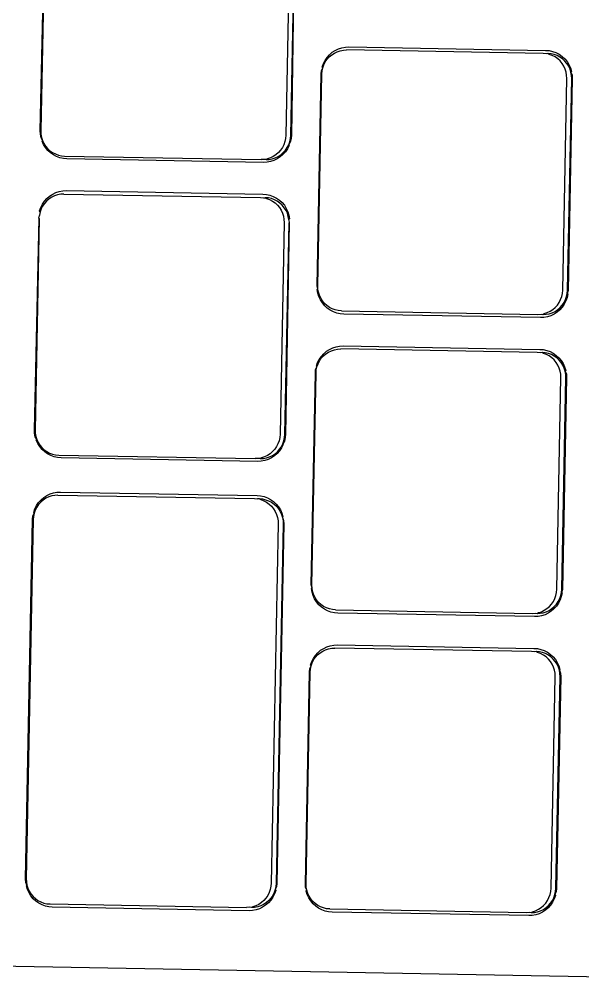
# Model space of a CAD drawing. Header units: millimetres. Extents: x -9564 to 100156, y -26854 to 24346.
# Drawn here: x 72443.2 to 72474.6, y -20819.3 to -20765.5 of the extents above; entities that cross this region are included whole.
import ezdxf

# ---------------------------------------------------------------- set-up
doc = ezdxf.new("R2010")
doc.units = ezdxf.units.MM
doc.header["$LTSCALE"] = 100
doc.layers.add('Muebles', color=112, linetype='Continuous')

msp = doc.modelspace()

# ---------------------------------------------------------------- linework, layer by layer
at = {"layer": 'Muebles'}
for p, q in [((72444.355, -20771.688), (72444.62, -20759.897)), ((72444.62, -20759.897), (72444.39, -20771.703)), ((72458.284, -20760.138), (72458.054, -20771.944)), ((72458.327, -20771.948), (72458.557, -20760.143)), ((72458.557, -20760.143), (72458.362, -20771.935)), ((72460.36, -20767.597), (72460.495, -20767.447)), ((72460.477, -20767.569), (72460.612, -20767.453)), ((72460.495, -20767.447), (72460.647, -20767.316)), ((72460.612, -20767.453), (72460.761, -20767.356)), ((72460.647, -20767.316), (72460.815, -20767.207)), ((72460.761, -20767.356), (72460.921, -20767.279)), ((72460.815, -20767.207), (72460.996, -20767.121)), ((72460.921, -20767.279), (72461.09, -20767.225)), ((72460.996, -20767.121), (72461.185, -20767.059)), ((72461.09, -20767.225), (72461.264, -20767.193)), ((72461.185, -20767.059), (72461.381, -20767.023)), ((72461.264, -20767.193), (72461.44, -20767.184)), ((72461.381, -20767.023), (72461.575, -20767.013)), ((72472.401, -20767.377), (72461.44, -20767.184)), ((72461.575, -20767.013), (72472.546, -20767.207)), ((72472.577, -20767.392), (72472.401, -20767.377)), ((72472.546, -20767.207), (72472.739, -20767.223)), ((72472.674, -20767.382), (72472.577, -20767.392)), ((72472.85, -20767.397), (72472.674, -20767.382)), ((72472.75, -20767.43), (72472.674, -20767.382)), ((72472.739, -20767.223), (72472.934, -20767.266)), ((72472.916, -20767.491), (72472.75, -20767.43)), ((72473.023, -20767.435), (72472.85, -20767.397)), ((72473.073, -20767.573), (72472.916, -20767.491)), ((72472.934, -20767.266), (72473.121, -20767.334)), ((72473.189, -20767.496), (72473.023, -20767.435)), ((72473.121, -20767.334), (72473.298, -20767.427)), ((72473.346, -20767.578), (72473.189, -20767.496)), ((72473.298, -20767.427), (72473.461, -20767.543)), ((72460.086, -20768.136), (72460.154, -20767.945)), ((72460.115, -20768.179), (72460.175, -20768.01)), ((72460.154, -20767.945), (72460.246, -20767.764)), ((72460.175, -20768.01), (72460.256, -20767.85)), ((72460.246, -20767.764), (72460.36, -20767.597)), ((72460.256, -20767.85), (72460.358, -20767.702)), ((72460.358, -20767.702), (72460.477, -20767.569)), ((72473.218, -20767.676), (72473.073, -20767.573)), ((72473.349, -20767.796), (72473.218, -20767.676)), ((72473.491, -20767.681), (72473.346, -20767.578)), ((72473.463, -20767.934), (72473.349, -20767.796)), ((72473.461, -20767.543), (72473.608, -20767.679)), ((72473.558, -20768.085), (72473.463, -20767.934)), ((72473.622, -20767.801), (72473.491, -20767.681)), ((72473.608, -20767.679), (72473.737, -20767.833)), ((72473.736, -20767.938), (72473.622, -20767.801)), ((72473.831, -20768.089), (72473.736, -20767.938)), ((72473.737, -20767.833), (72473.845, -20768.004)), ((72473.845, -20768.004), (72473.929, -20768.188)), ((72459.797, -20780.348), (72460.027, -20768.531)), ((72459.832, -20780.339), (72460.062, -20768.533)), ((72460.027, -20768.531), (72460.043, -20768.334)), ((72460.043, -20768.334), (72460.115, -20768.179)), ((72460.062, -20768.533), (72460.077, -20768.354)), ((72460.077, -20768.354), (72460.115, -20768.179)), ((72460.115, -20768.179), (72460.086, -20768.136)), ((72473.633, -20768.247), (72473.558, -20768.085)), ((72473.687, -20768.418), (72473.633, -20768.247)), ((72473.718, -20768.595), (72473.687, -20768.418)), ((72473.906, -20768.252), (72473.831, -20768.089)), ((72473.96, -20768.423), (72473.906, -20768.252)), ((72473.929, -20768.188), (72473.99, -20768.381)), ((72473.99, -20768.381), (72473.96, -20768.423)), ((72473.991, -20768.6), (72473.96, -20768.423)), ((72473.96, -20768.423), (72474.025, -20768.581)), ((72474.025, -20768.581), (72474.034, -20768.778)), ((72473.496, -20780.58), (72473.726, -20768.774)), ((72473.726, -20768.774), (72473.718, -20768.595)), ((72473.769, -20780.585), (72473.999, -20768.779)), ((72474.034, -20768.778), (72473.804, -20780.595)), ((72473.999, -20768.779), (72473.991, -20768.6)), ((72444.364, -20771.885), (72444.355, -20771.688)), ((72444.39, -20771.703), (72444.398, -20771.882)), ((72444.399, -20772.085), (72444.364, -20771.885)), ((72444.398, -20771.882), (72444.429, -20772.059)), ((72444.483, -20772.23), (72444.399, -20772.085)), ((72444.429, -20772.059), (72444.483, -20772.23)), ((72444.46, -20772.278), (72444.483, -20772.23)), ((72444.545, -20772.461), (72444.46, -20772.278)), ((72444.483, -20772.23), (72444.558, -20772.392)), ((72458.001, -20772.298), (72457.941, -20772.467)), ((72458.039, -20772.123), (72458.001, -20772.298)), ((72458.054, -20771.944), (72458.039, -20772.123)), ((72458.214, -20772.472), (72458.274, -20772.303)), ((72458.303, -20772.33), (72458.214, -20772.472)), ((72458.274, -20772.303), (72458.312, -20772.127)), ((72458.346, -20772.131), (72458.303, -20772.33)), ((72458.312, -20772.127), (72458.327, -20771.948)), ((72458.362, -20771.935), (72458.346, -20772.131)), ((72444.652, -20772.632), (72444.545, -20772.461)), ((72444.558, -20772.392), (72444.653, -20772.543)), ((72444.781, -20772.787), (72444.652, -20772.632)), ((72444.653, -20772.543), (72444.767, -20772.681)), ((72444.767, -20772.681), (72444.898, -20772.801)), ((72444.928, -20772.923), (72444.781, -20772.787)), ((72444.898, -20772.801), (72445.043, -20772.904)), ((72457.758, -20772.775), (72457.639, -20772.908)), ((72457.86, -20772.627), (72457.758, -20772.775)), ((72457.941, -20772.467), (72457.86, -20772.627)), ((72458.029, -20772.868), (72457.894, -20773.018)), ((72457.912, -20772.912), (72458.031, -20772.779)), ((72458.143, -20772.701), (72458.029, -20772.868)), ((72458.031, -20772.779), (72458.133, -20772.632)), ((72458.133, -20772.632), (72458.214, -20772.472)), ((72458.235, -20772.521), (72458.143, -20772.701)), ((72458.214, -20772.472), (72458.235, -20772.521)), ((72445.092, -20773.038), (72444.928, -20772.923)), ((72445.043, -20772.904), (72445.2, -20772.986)), ((72445.269, -20773.131), (72445.092, -20773.038)), ((72445.2, -20772.986), (72445.366, -20773.047)), ((72445.456, -20773.199), (72445.269, -20773.131)), ((72445.366, -20773.047), (72445.539, -20773.085)), ((72445.65, -20773.242), (72445.456, -20773.199)), ((72445.539, -20773.085), (72445.715, -20773.1)), ((72445.843, -20773.259), (72445.65, -20773.242)), ((72445.715, -20773.1), (72456.676, -20773.293)), ((72456.815, -20773.452), (72445.843, -20773.259)), ((72456.852, -20773.284), (72456.676, -20773.293)), ((72456.949, -20773.298), (72456.852, -20773.284)), ((72457.026, -20773.252), (72456.949, -20773.298)), ((72456.949, -20773.298), (72457.125, -20773.289)), ((72457.204, -20773.407), (72457.008, -20773.443)), ((72457.195, -20773.198), (72457.026, -20773.252)), ((72457.125, -20773.289), (72457.299, -20773.257)), ((72457.355, -20773.121), (72457.195, -20773.198)), ((72457.394, -20773.345), (72457.204, -20773.407)), ((72457.299, -20773.257), (72457.468, -20773.202)), ((72457.504, -20773.024), (72457.355, -20773.121)), ((72457.574, -20773.259), (72457.394, -20773.345)), ((72457.468, -20773.202), (72457.628, -20773.126)), ((72457.639, -20772.908), (72457.504, -20773.024)), ((72457.742, -20773.149), (72457.574, -20773.259)), ((72457.628, -20773.126), (72457.777, -20773.029)), ((72457.894, -20773.018), (72457.742, -20773.149)), ((72457.777, -20773.029), (72457.912, -20772.912)), ((72457.008, -20773.443), (72456.815, -20773.452)), ((72445.419, -20775.075), (72445.615, -20775.039)), ((72445.615, -20775.039), (72445.809, -20775.029)), ((72445.809, -20775.029), (72456.78, -20775.223)), ((72444.594, -20775.613), (72444.729, -20775.463)), ((72444.845, -20775.495), (72444.71, -20775.611)), ((72444.729, -20775.463), (72444.881, -20775.333)), ((72444.994, -20775.398), (72444.845, -20775.495)), ((72444.881, -20775.333), (72445.049, -20775.223)), ((72445.154, -20775.321), (72444.994, -20775.398)), ((72445.049, -20775.223), (72445.229, -20775.137)), ((72445.323, -20775.266), (72445.154, -20775.321)), ((72445.229, -20775.137), (72445.419, -20775.075)), ((72445.497, -20775.234), (72445.323, -20775.266)), ((72445.674, -20775.226), (72445.497, -20775.234)), ((72445.674, -20775.226), (72456.634, -20775.419)), ((72456.634, -20775.419), (72456.81, -20775.434)), ((72456.78, -20775.223), (72456.973, -20775.239)), ((72456.81, -20775.434), (72456.907, -20775.424)), ((72457.083, -20775.439), (72456.907, -20775.424)), ((72456.907, -20775.424), (72456.983, -20775.472)), ((72456.973, -20775.239), (72457.167, -20775.282)), ((72456.983, -20775.472), (72457.149, -20775.533)), ((72457.256, -20775.477), (72457.083, -20775.439)), ((72457.149, -20775.533), (72457.306, -20775.615)), ((72457.167, -20775.282), (72457.355, -20775.351)), ((72457.422, -20775.537), (72457.256, -20775.477)), ((72457.355, -20775.351), (72457.531, -20775.443)), ((72457.579, -20775.62), (72457.422, -20775.537)), ((72457.531, -20775.443), (72457.695, -20775.559)), ((72457.695, -20775.559), (72457.842, -20775.695)), ((72444.318, -20776.157), (72444.388, -20775.961)), ((72444.408, -20776.051), (72444.348, -20776.22)), ((72444.388, -20775.961), (72444.48, -20775.78)), ((72444.49, -20775.892), (72444.408, -20776.051)), ((72444.48, -20775.78), (72444.594, -20775.613)), ((72444.591, -20775.744), (72444.49, -20775.892)), ((72444.71, -20775.611), (72444.591, -20775.744)), ((72457.306, -20775.615), (72457.451, -20775.717)), ((72457.451, -20775.717), (72457.582, -20775.838)), ((72457.725, -20775.722), (72457.579, -20775.62)), ((72457.582, -20775.838), (72457.696, -20775.975)), ((72457.696, -20775.975), (72457.791, -20776.126)), ((72457.855, -20775.843), (72457.725, -20775.722)), ((72457.842, -20775.695), (72457.971, -20775.849)), ((72457.969, -20775.98), (72457.855, -20775.843)), ((72458.064, -20776.131), (72457.969, -20775.98)), ((72457.971, -20775.849), (72458.078, -20776.02)), ((72458.078, -20776.02), (72458.163, -20776.204)), ((72444.03, -20788.364), (72444.295, -20776.575)), ((72444.295, -20776.575), (72444.065, -20788.38)), ((72444.31, -20776.396), (72444.261, -20776.541)), ((72444.261, -20776.541), (72444.295, -20776.575)), ((72444.348, -20776.22), (72444.31, -20776.396)), ((72444.348, -20776.22), (72444.318, -20776.157)), ((72457.791, -20776.126), (72457.866, -20776.289)), ((72457.866, -20776.289), (72457.92, -20776.46)), ((72457.92, -20776.46), (72457.951, -20776.637)), ((72457.951, -20776.637), (72457.959, -20776.816)), ((72458.139, -20776.293), (72458.064, -20776.131)), ((72458.193, -20776.465), (72458.139, -20776.293)), ((72458.163, -20776.204), (72458.224, -20776.397)), ((72458.224, -20776.641), (72458.193, -20776.465)), ((72458.224, -20776.397), (72458.259, -20776.597)), ((72458.259, -20776.597), (72458.224, -20776.641)), ((72458.268, -20776.794), (72458.224, -20776.641)), ((72457.959, -20776.816), (72457.729, -20788.621)), ((72458.002, -20788.626), (72458.232, -20776.821)), ((72458.232, -20776.821), (72458.037, -20788.611)), ((72458.232, -20776.821), (72458.268, -20776.794)), ((72459.84, -20780.518), (72459.797, -20780.348)), ((72459.84, -20780.518), (72459.832, -20780.339)), ((72459.805, -20780.545), (72459.84, -20780.518)), ((72459.841, -20780.745), (72459.805, -20780.545)), ((72459.871, -20780.695), (72459.84, -20780.518)), ((72459.901, -20780.938), (72459.841, -20780.745)), ((72459.925, -20780.866), (72459.871, -20780.695)), ((72459.986, -20781.121), (72459.901, -20780.938)), ((72460, -20781.029), (72459.925, -20780.866)), ((72473.383, -20781.104), (72473.443, -20780.934)), ((72473.443, -20780.934), (72473.481, -20780.759)), ((72473.481, -20780.759), (72473.496, -20780.58)), ((72473.656, -20781.108), (72473.716, -20780.939)), ((72473.716, -20780.939), (72473.754, -20780.764)), ((72473.787, -20780.791), (72473.744, -20780.99)), ((72473.754, -20780.764), (72473.769, -20780.585)), ((72473.804, -20780.595), (72473.754, -20780.764)), ((72473.754, -20780.764), (72473.787, -20780.791)), ((72460.093, -20781.292), (72459.986, -20781.121)), ((72460.095, -20781.18), (72460, -20781.029)), ((72460.222, -20781.447), (72460.093, -20781.292)), ((72460.209, -20781.317), (72460.095, -20781.18)), ((72460.339, -20781.438), (72460.209, -20781.317)), ((72460.369, -20781.583), (72460.222, -20781.447)), ((72460.485, -20781.54), (72460.339, -20781.438)), ((72473.081, -20781.544), (72473.2, -20781.411)), ((72473.2, -20781.411), (72473.301, -20781.263)), ((72473.301, -20781.263), (72473.383, -20781.104)), ((72473.354, -20781.549), (72473.473, -20781.416)), ((72473.584, -20781.361), (72473.47, -20781.528)), ((72473.473, -20781.416), (72473.574, -20781.268)), ((72473.574, -20781.268), (72473.656, -20781.108)), ((72473.676, -20781.181), (72473.584, -20781.361)), ((72473.744, -20780.99), (72473.676, -20781.181)), ((72460.533, -20781.698), (72460.369, -20781.583)), ((72460.642, -20781.622), (72460.485, -20781.54)), ((72460.71, -20781.791), (72460.533, -20781.698)), ((72460.808, -20781.683), (72460.642, -20781.622)), ((72460.897, -20781.859), (72460.71, -20781.791)), ((72460.981, -20781.721), (72460.808, -20781.683)), ((72461.091, -20781.902), (72460.897, -20781.859)), ((72461.157, -20781.736), (72460.981, -20781.721)), ((72461.284, -20781.918), (72461.091, -20781.902)), ((72461.157, -20781.736), (72472.117, -20781.929)), ((72472.256, -20782.112), (72461.284, -20781.918)), ((72472.117, -20781.929), (72472.294, -20781.921)), ((72472.294, -20781.921), (72472.39, -20781.934)), ((72472.39, -20781.934), (72472.468, -20781.889)), ((72472.39, -20781.934), (72472.567, -20781.925)), ((72472.468, -20781.889), (72472.637, -20781.834)), ((72472.567, -20781.925), (72472.741, -20781.893)), ((72472.637, -20781.834), (72472.797, -20781.757)), ((72472.835, -20782.005), (72472.645, -20782.067)), ((72472.741, -20781.893), (72472.91, -20781.839)), ((72472.797, -20781.757), (72472.946, -20781.66)), ((72473.015, -20781.918), (72472.835, -20782.005)), ((72472.91, -20781.839), (72473.07, -20781.762)), ((72472.946, -20781.66), (72473.081, -20781.544)), ((72473.183, -20781.809), (72473.015, -20781.918)), ((72473.07, -20781.762), (72473.219, -20781.665)), ((72473.336, -20781.678), (72473.183, -20781.809)), ((72473.219, -20781.665), (72473.354, -20781.549)), ((72473.47, -20781.528), (72473.336, -20781.678)), ((72472.449, -20782.103), (72472.256, -20782.112)), ((72472.645, -20782.067), (72472.449, -20782.103)), ((72460.035, -20784.273), (72460.17, -20784.123)), ((72460.152, -20784.247), (72460.287, -20784.131)), ((72460.17, -20784.123), (72460.322, -20783.992)), ((72460.287, -20784.131), (72460.436, -20784.034)), ((72460.322, -20783.992), (72460.49, -20783.883)), ((72460.436, -20784.034), (72460.596, -20783.957)), ((72460.49, -20783.883), (72460.671, -20783.797)), ((72460.596, -20783.957), (72460.765, -20783.902)), ((72460.671, -20783.797), (72460.86, -20783.735)), ((72460.765, -20783.902), (72460.939, -20783.87)), ((72460.86, -20783.735), (72461.056, -20783.699)), ((72460.939, -20783.87), (72461.115, -20783.862)), ((72461.056, -20783.699), (72461.25, -20783.689)), ((72472.076, -20784.055), (72461.115, -20783.862)), ((72461.25, -20783.689), (72472.221, -20783.883)), ((72472.252, -20784.07), (72472.076, -20784.055)), ((72472.221, -20783.883), (72472.414, -20783.899)), ((72472.349, -20784.06), (72472.252, -20784.07)), ((72472.525, -20784.075), (72472.349, -20784.06)), ((72472.425, -20784.108), (72472.349, -20784.06)), ((72472.414, -20783.899), (72472.608, -20783.942)), ((72472.591, -20784.169), (72472.425, -20784.108)), ((72472.698, -20784.113), (72472.525, -20784.075)), ((72472.748, -20784.251), (72472.591, -20784.169)), ((72472.608, -20783.942), (72472.796, -20784.01)), ((72472.864, -20784.174), (72472.698, -20784.113)), ((72472.796, -20784.01), (72472.973, -20784.103)), ((72473.021, -20784.256), (72472.864, -20784.174)), ((72472.973, -20784.103), (72473.136, -20784.218)), ((72459.761, -20784.812), (72459.829, -20784.62)), ((72459.79, -20784.857), (72459.85, -20784.688)), ((72459.829, -20784.62), (72459.921, -20784.44)), ((72459.85, -20784.688), (72459.931, -20784.528)), ((72459.921, -20784.44), (72460.035, -20784.273)), ((72459.931, -20784.528), (72460.033, -20784.38)), ((72460.033, -20784.38), (72460.152, -20784.247)), ((72472.893, -20784.353), (72472.748, -20784.251)), ((72473.024, -20784.474), (72472.893, -20784.353)), ((72473.166, -20784.358), (72473.021, -20784.256)), ((72473.138, -20784.611), (72473.024, -20784.474)), ((72473.136, -20784.218), (72473.283, -20784.355)), ((72473.233, -20784.762), (72473.138, -20784.611)), ((72473.297, -20784.479), (72473.166, -20784.358)), ((72473.283, -20784.355), (72473.412, -20784.509)), ((72473.411, -20784.616), (72473.297, -20784.479)), ((72473.506, -20784.767), (72473.411, -20784.616)), ((72473.412, -20784.509), (72473.52, -20784.68)), ((72473.52, -20784.68), (72473.604, -20784.863)), ((72459.472, -20797.024), (72459.702, -20785.207)), ((72459.507, -20797.017), (72459.737, -20785.211)), ((72459.702, -20785.207), (72459.718, -20785.01)), ((72459.718, -20785.01), (72459.79, -20784.857)), ((72459.737, -20785.211), (72459.752, -20785.032)), ((72459.752, -20785.032), (72459.79, -20784.857)), ((72459.79, -20784.857), (72459.761, -20784.812)), ((72473.308, -20784.925), (72473.233, -20784.762)), ((72473.362, -20785.096), (72473.308, -20784.925)), ((72473.393, -20785.273), (72473.362, -20785.096)), ((72473.401, -20785.452), (72473.393, -20785.273)), ((72473.581, -20784.93), (72473.506, -20784.767)), ((72473.635, -20785.101), (72473.581, -20784.93)), ((72473.604, -20784.863), (72473.665, -20785.057)), ((72473.665, -20785.057), (72473.635, -20785.101)), ((72473.666, -20785.278), (72473.635, -20785.101)), ((72473.635, -20785.101), (72473.7, -20785.257)), ((72473.674, -20785.457), (72473.666, -20785.278)), ((72473.7, -20785.257), (72473.709, -20785.454)), ((72473.171, -20797.258), (72473.401, -20785.452)), ((72473.444, -20797.262), (72473.674, -20785.457)), ((72473.709, -20785.454), (72473.479, -20797.271)), ((72444.039, -20788.561), (72444.03, -20788.364)), ((72444.065, -20788.38), (72444.073, -20788.56)), ((72444.074, -20788.761), (72444.039, -20788.561)), ((72444.073, -20788.56), (72444.104, -20788.737)), ((72444.158, -20788.908), (72444.074, -20788.761)), ((72444.104, -20788.737), (72444.158, -20788.908)), ((72444.135, -20788.954), (72444.158, -20788.908)), ((72444.22, -20789.137), (72444.135, -20788.954)), ((72444.158, -20788.908), (72444.233, -20789.07)), ((72457.676, -20788.976), (72457.616, -20789.145)), ((72457.714, -20788.8), (72457.676, -20788.976)), ((72457.729, -20788.621), (72457.714, -20788.8)), ((72457.889, -20789.15), (72457.949, -20788.981)), ((72457.978, -20789.006), (72457.889, -20789.15)), ((72457.949, -20788.981), (72457.987, -20788.805)), ((72458.021, -20788.807), (72457.978, -20789.006)), ((72457.987, -20788.805), (72458.002, -20788.626)), ((72458.037, -20788.611), (72458.021, -20788.807)), ((72444.327, -20789.308), (72444.22, -20789.137)), ((72444.233, -20789.07), (72444.328, -20789.221)), ((72444.456, -20789.463), (72444.327, -20789.308)), ((72444.328, -20789.221), (72444.442, -20789.358)), ((72444.442, -20789.358), (72444.573, -20789.479)), ((72444.603, -20789.599), (72444.456, -20789.463)), ((72444.573, -20789.479), (72444.718, -20789.582)), ((72444.718, -20789.582), (72444.875, -20789.664)), ((72457.314, -20789.585), (72457.179, -20789.701)), ((72457.433, -20789.452), (72457.314, -20789.585)), ((72457.534, -20789.305), (72457.433, -20789.452)), ((72457.616, -20789.145), (72457.534, -20789.305)), ((72457.704, -20789.544), (72457.569, -20789.694)), ((72457.587, -20789.59), (72457.706, -20789.457)), ((72457.818, -20789.377), (72457.704, -20789.544)), ((72457.706, -20789.457), (72457.808, -20789.31)), ((72457.808, -20789.31), (72457.889, -20789.15)), ((72457.91, -20789.197), (72457.818, -20789.377)), ((72457.889, -20789.15), (72457.91, -20789.197)), ((72444.767, -20789.714), (72444.603, -20789.599)), ((72444.944, -20789.807), (72444.767, -20789.714)), ((72444.875, -20789.664), (72445.041, -20789.724)), ((72445.131, -20789.875), (72444.944, -20789.807)), ((72445.041, -20789.724), (72445.214, -20789.763)), ((72445.325, -20789.918), (72445.131, -20789.875)), ((72445.214, -20789.763), (72445.39, -20789.777)), ((72445.518, -20789.934), (72445.325, -20789.918)), ((72445.39, -20789.777), (72456.35, -20789.971)), ((72456.49, -20790.128), (72445.518, -20789.934)), ((72456.527, -20789.962), (72456.35, -20789.971)), ((72456.683, -20790.119), (72456.49, -20790.128)), ((72456.624, -20789.976), (72456.527, -20789.962)), ((72456.701, -20789.93), (72456.624, -20789.976)), ((72456.624, -20789.976), (72456.8, -20789.967)), ((72456.879, -20790.083), (72456.683, -20790.119)), ((72456.87, -20789.875), (72456.701, -20789.93)), ((72456.8, -20789.967), (72456.974, -20789.935)), ((72457.03, -20789.799), (72456.87, -20789.875)), ((72457.069, -20790.021), (72456.879, -20790.083)), ((72456.974, -20789.935), (72457.143, -20789.88)), ((72457.179, -20789.701), (72457.03, -20789.799)), ((72457.249, -20789.934), (72457.069, -20790.021)), ((72457.143, -20789.88), (72457.303, -20789.804)), ((72457.417, -20789.825), (72457.249, -20789.934)), ((72457.303, -20789.804), (72457.452, -20789.706)), ((72457.569, -20789.694), (72457.417, -20789.825)), ((72457.452, -20789.706), (72457.587, -20789.59)), ((72444.4, -20792.279), (72444.553, -20792.147)), ((72444.667, -20792.189), (72444.518, -20792.287)), ((72444.553, -20792.147), (72444.721, -20792.037)), ((72444.827, -20792.112), (72444.667, -20792.189)), ((72444.721, -20792.037), (72444.901, -20791.949)), ((72444.996, -20792.056), (72444.827, -20792.112)), ((72444.901, -20791.949), (72445.091, -20791.887)), ((72445.17, -20792.024), (72444.996, -20792.056)), ((72445.091, -20791.887), (72445.287, -20791.851)), ((72445.346, -20792.015), (72445.17, -20792.024)), ((72445.287, -20791.851), (72445.481, -20791.841)), ((72445.346, -20792.015), (72456.307, -20792.209)), ((72445.481, -20791.841), (72456.452, -20792.034)), ((72456.307, -20792.209), (72456.483, -20792.224)), ((72456.452, -20792.034), (72456.645, -20792.051)), ((72456.58, -20792.213), (72456.483, -20792.224)), ((72456.58, -20792.213), (72456.756, -20792.228)), ((72456.58, -20792.213), (72456.656, -20792.262)), ((72456.645, -20792.051), (72456.84, -20792.094)), ((72456.656, -20792.262), (72456.822, -20792.323)), ((72456.756, -20792.228), (72456.929, -20792.267)), ((72456.84, -20792.094), (72457.027, -20792.163)), ((72456.929, -20792.267), (72457.095, -20792.328)), ((72457.027, -20792.163), (72457.204, -20792.257)), ((72457.204, -20792.257), (72457.368, -20792.373)), ((72443.992, -20792.974), (72444.06, -20792.781)), ((72444.06, -20792.781), (72444.152, -20792.599)), ((72444.162, -20792.688), (72444.081, -20792.849)), ((72444.152, -20792.599), (72444.266, -20792.431)), ((72444.264, -20792.539), (72444.162, -20792.688)), ((72444.383, -20792.405), (72444.264, -20792.539)), ((72444.266, -20792.431), (72444.4, -20792.279)), ((72444.518, -20792.287), (72444.383, -20792.405)), ((72456.822, -20792.323), (72456.979, -20792.406)), ((72456.979, -20792.406), (72457.124, -20792.51)), ((72457.095, -20792.328), (72457.252, -20792.411)), ((72457.124, -20792.51), (72457.255, -20792.632)), ((72457.252, -20792.411), (72457.397, -20792.514)), ((72457.255, -20792.632), (72457.369, -20792.77)), ((72457.368, -20792.373), (72457.515, -20792.511)), ((72457.369, -20792.77), (72457.464, -20792.923)), ((72457.397, -20792.514), (72457.528, -20792.636)), ((72457.515, -20792.511), (72457.644, -20792.667)), ((72457.528, -20792.636), (72457.642, -20792.775)), ((72457.642, -20792.775), (72457.737, -20792.927)), ((72457.644, -20792.667), (72457.751, -20792.839)), ((72443.933, -20793.372), (72443.949, -20793.174)), ((72443.949, -20793.174), (72444.021, -20793.02)), ((72443.983, -20793.197), (72443.968, -20793.378)), ((72444.021, -20793.02), (72443.983, -20793.197)), ((72444.021, -20793.02), (72443.992, -20792.974)), ((72444.081, -20792.849), (72444.021, -20793.02)), ((72457.464, -20792.923), (72457.539, -20793.087)), ((72457.539, -20793.087), (72457.592, -20793.26)), ((72457.592, -20793.26), (72457.623, -20793.438)), ((72457.737, -20792.927), (72457.812, -20793.092)), ((72457.751, -20792.839), (72457.836, -20793.024)), ((72457.812, -20793.092), (72457.866, -20793.264)), ((72457.836, -20793.024), (72457.896, -20793.219)), ((72457.896, -20793.219), (72457.866, -20793.264)), ((72457.866, -20793.264), (72457.897, -20793.443)), ((72457.866, -20793.264), (72457.931, -20793.42)), ((72443.542, -20813.411), (72443.933, -20793.372)), ((72443.968, -20793.378), (72443.577, -20813.405)), ((72457.632, -20793.619), (72457.241, -20813.646)), ((72457.905, -20793.624), (72457.514, -20813.651)), ((72457.94, -20793.619), (72457.549, -20813.658)), ((72457.623, -20793.438), (72457.632, -20793.619)), ((72457.897, -20793.443), (72457.905, -20793.624)), ((72457.931, -20793.42), (72457.94, -20793.619)), ((72459.515, -20797.196), (72459.472, -20797.024)), ((72459.515, -20797.196), (72459.507, -20797.017)), ((72459.48, -20797.221), (72459.515, -20797.196)), ((72459.516, -20797.42), (72459.48, -20797.221)), ((72459.546, -20797.373), (72459.515, -20797.196)), ((72459.576, -20797.614), (72459.516, -20797.42)), ((72459.599, -20797.544), (72459.546, -20797.373)), ((72459.661, -20797.797), (72459.576, -20797.614)), ((72459.674, -20797.706), (72459.599, -20797.544)), ((72473.057, -20797.781), (72473.118, -20797.612)), ((72473.118, -20797.612), (72473.156, -20797.437)), ((72473.156, -20797.437), (72473.171, -20797.258)), ((72473.33, -20797.786), (72473.391, -20797.617)), ((72473.391, -20797.617), (72473.429, -20797.441)), ((72473.462, -20797.467), (72473.419, -20797.666)), ((72473.429, -20797.441), (72473.444, -20797.262)), ((72473.479, -20797.271), (72473.429, -20797.441)), ((72473.429, -20797.441), (72473.462, -20797.467)), ((72459.768, -20797.968), (72459.661, -20797.797)), ((72459.77, -20797.857), (72459.674, -20797.706)), ((72459.897, -20798.123), (72459.768, -20797.968)), ((72459.884, -20797.995), (72459.77, -20797.857)), ((72460.014, -20798.115), (72459.884, -20797.995)), ((72460.044, -20798.259), (72459.897, -20798.123)), ((72460.159, -20798.218), (72460.014, -20798.115)), ((72472.756, -20798.222), (72472.875, -20798.089)), ((72472.875, -20798.089), (72472.976, -20797.941)), ((72472.976, -20797.941), (72473.057, -20797.781)), ((72473.029, -20798.227), (72473.148, -20798.094)), ((72473.259, -20798.037), (72473.145, -20798.204)), ((72473.148, -20798.094), (72473.249, -20797.946)), ((72473.249, -20797.946), (72473.33, -20797.786)), ((72473.351, -20797.857), (72473.259, -20798.037)), ((72473.419, -20797.666), (72473.351, -20797.857)), ((72460.208, -20798.374), (72460.044, -20798.259)), ((72460.316, -20798.3), (72460.159, -20798.218)), ((72460.385, -20798.467), (72460.208, -20798.374)), ((72460.483, -20798.361), (72460.316, -20798.3)), ((72460.572, -20798.535), (72460.385, -20798.467)), ((72460.655, -20798.399), (72460.483, -20798.361)), ((72460.766, -20798.578), (72460.572, -20798.535)), ((72460.832, -20798.414), (72460.655, -20798.399)), ((72460.959, -20798.594), (72460.766, -20798.578)), ((72460.832, -20798.414), (72471.792, -20798.607)), ((72471.931, -20798.788), (72460.959, -20798.594)), ((72471.792, -20798.607), (72471.969, -20798.598)), ((72471.969, -20798.598), (72472.065, -20798.612)), ((72472.065, -20798.612), (72472.143, -20798.566)), ((72472.065, -20798.612), (72472.242, -20798.603)), ((72472.143, -20798.566), (72472.311, -20798.512)), ((72472.242, -20798.603), (72472.416, -20798.571)), ((72472.311, -20798.512), (72472.472, -20798.435)), ((72472.51, -20798.681), (72472.32, -20798.742)), ((72472.416, -20798.571), (72472.584, -20798.516)), ((72472.472, -20798.435), (72472.621, -20798.338)), ((72472.69, -20798.594), (72472.51, -20798.681)), ((72472.584, -20798.516), (72472.745, -20798.44)), ((72472.621, -20798.338), (72472.756, -20798.222)), ((72472.858, -20798.485), (72472.69, -20798.594)), ((72472.745, -20798.44), (72472.894, -20798.343)), ((72473.011, -20798.354), (72472.858, -20798.485)), ((72472.894, -20798.343), (72473.029, -20798.227)), ((72473.145, -20798.204), (72473.011, -20798.354)), ((72472.124, -20798.778), (72471.931, -20798.788)), ((72472.32, -20798.742), (72472.124, -20798.778)), ((72459.71, -20800.949), (72459.845, -20800.799)), ((72459.827, -20800.925), (72459.962, -20800.809)), ((72459.845, -20800.799), (72459.997, -20800.668)), ((72459.962, -20800.809), (72460.111, -20800.712)), ((72459.997, -20800.668), (72460.165, -20800.559)), ((72460.111, -20800.712), (72460.271, -20800.635)), ((72460.165, -20800.559), (72460.346, -20800.472)), ((72460.271, -20800.635), (72460.439, -20800.58)), ((72460.346, -20800.472), (72460.535, -20800.411)), ((72460.439, -20800.58), (72460.614, -20800.548)), ((72460.535, -20800.411), (72460.731, -20800.375)), ((72460.614, -20800.548), (72460.79, -20800.54)), ((72460.731, -20800.375), (72460.925, -20800.365)), ((72471.751, -20800.733), (72460.79, -20800.54)), ((72460.925, -20800.365), (72471.896, -20800.559)), ((72471.927, -20800.748), (72471.751, -20800.733)), ((72471.896, -20800.559), (72472.089, -20800.575)), ((72472.024, -20800.738), (72471.927, -20800.748)), ((72472.2, -20800.753), (72472.024, -20800.738)), ((72472.1, -20800.786), (72472.024, -20800.738)), ((72472.089, -20800.575), (72472.283, -20800.618)), ((72472.266, -20800.847), (72472.1, -20800.786)), ((72472.373, -20800.791), (72472.2, -20800.753)), ((72472.423, -20800.929), (72472.266, -20800.847)), ((72472.283, -20800.618), (72472.471, -20800.686)), ((72472.539, -20800.851), (72472.373, -20800.791)), ((72472.471, -20800.686), (72472.648, -20800.779)), ((72472.696, -20800.934), (72472.539, -20800.851)), ((72472.648, -20800.779), (72472.811, -20800.894)), ((72459.436, -20801.487), (72459.504, -20801.296)), ((72459.465, -20801.534), (72459.525, -20801.365)), ((72459.504, -20801.296), (72459.596, -20801.116)), ((72459.525, -20801.365), (72459.606, -20801.206)), ((72459.596, -20801.116), (72459.71, -20800.949)), ((72459.606, -20801.206), (72459.707, -20801.058)), ((72459.707, -20801.058), (72459.827, -20800.925)), ((72472.568, -20801.031), (72472.423, -20800.929)), ((72472.699, -20801.152), (72472.568, -20801.031)), ((72472.841, -20801.036), (72472.696, -20800.934)), ((72472.813, -20801.289), (72472.699, -20801.152)), ((72472.811, -20800.894), (72472.958, -20801.031)), ((72472.908, -20801.44), (72472.813, -20801.289)), ((72472.972, -20801.157), (72472.841, -20801.036)), ((72472.958, -20801.031), (72473.087, -20801.185)), ((72473.086, -20801.294), (72472.972, -20801.157)), ((72473.181, -20801.445), (72473.086, -20801.294)), ((72473.087, -20801.185), (72473.195, -20801.356)), ((72473.195, -20801.356), (72473.279, -20801.539)), ((72459.147, -20813.7), (72459.377, -20801.882)), ((72459.182, -20813.694), (72459.412, -20801.889)), ((72459.377, -20801.882), (72459.393, -20801.686)), ((72459.393, -20801.686), (72459.465, -20801.534)), ((72459.412, -20801.889), (72459.427, -20801.71)), ((72459.427, -20801.71), (72459.465, -20801.534)), ((72459.465, -20801.534), (72459.436, -20801.487)), ((72472.983, -20801.603), (72472.908, -20801.44)), ((72473.036, -20801.774), (72472.983, -20801.603)), ((72473.068, -20801.951), (72473.036, -20801.774)), ((72473.076, -20802.13), (72473.068, -20801.951)), ((72473.256, -20801.607), (72473.181, -20801.445)), ((72473.31, -20801.779), (72473.256, -20801.607)), ((72473.279, -20801.539), (72473.34, -20801.733)), ((72473.34, -20801.733), (72473.31, -20801.779)), ((72473.341, -20801.955), (72473.31, -20801.779)), ((72473.31, -20801.779), (72473.375, -20801.933)), ((72473.349, -20802.135), (72473.341, -20801.955)), ((72473.375, -20801.933), (72473.384, -20802.13)), ((72472.845, -20813.935), (72473.076, -20802.13)), ((72473.119, -20813.94), (72473.349, -20802.135)), ((72473.384, -20802.13), (72473.153, -20813.947)), ((72443.551, -20813.609), (72443.542, -20813.411)), ((72443.616, -20813.765), (72443.551, -20813.609)), ((72443.577, -20813.405), (72443.585, -20813.587)), ((72443.585, -20813.587), (72443.616, -20813.765)), ((72443.586, -20813.811), (72443.616, -20813.765)), ((72443.646, -20814.005), (72443.586, -20813.811)), ((72443.616, -20813.765), (72443.67, -20813.938)), ((72457.241, -20813.646), (72457.226, -20813.827)), ((72457.514, -20813.651), (72457.499, -20813.832)), ((72457.549, -20813.658), (72457.533, -20813.856)), ((72459.155, -20813.897), (72459.147, -20813.7)), ((72459.19, -20813.874), (72459.182, -20813.694)), ((72443.731, -20814.191), (72443.646, -20814.005)), ((72443.67, -20813.938), (72443.745, -20814.102)), ((72443.838, -20814.363), (72443.731, -20814.191)), ((72443.745, -20814.102), (72443.84, -20814.255)), ((72443.84, -20814.255), (72443.954, -20814.393)), ((72457.047, -20814.337), (72456.945, -20814.486)), ((72457.128, -20814.175), (72457.047, -20814.337)), ((72457.188, -20814.005), (72457.128, -20814.175)), ((72457.226, -20813.827), (72457.188, -20814.005)), ((72457.32, -20814.342), (72457.218, -20814.491)), ((72457.401, -20814.18), (72457.32, -20814.342)), ((72457.422, -20814.248), (72457.33, -20814.43)), ((72457.461, -20814.009), (72457.401, -20814.18)), ((72457.49, -20814.056), (72457.422, -20814.248)), ((72457.499, -20813.832), (72457.461, -20814.009)), ((72457.533, -20813.856), (72457.461, -20814.009)), ((72457.461, -20814.009), (72457.49, -20814.056)), ((72459.221, -20814.051), (72459.155, -20813.897)), ((72459.221, -20814.051), (72459.19, -20813.874)), ((72459.19, -20814.096), (72459.221, -20814.051)), ((72459.251, -20814.29), (72459.19, -20814.096)), ((72459.274, -20814.222), (72459.221, -20814.051)), ((72459.336, -20814.473), (72459.251, -20814.29)), ((72459.349, -20814.384), (72459.274, -20814.222)), ((72472.732, -20814.459), (72472.793, -20814.29)), ((72472.793, -20814.29), (72472.83, -20814.114)), ((72472.83, -20814.114), (72472.845, -20813.935)), ((72473.005, -20814.464), (72473.066, -20814.295)), ((72473.094, -20814.342), (72473.026, -20814.533)), ((72473.066, -20814.295), (72473.103, -20814.119)), ((72473.137, -20814.143), (72473.066, -20814.295)), ((72473.066, -20814.295), (72473.094, -20814.342)), ((72473.103, -20814.119), (72473.119, -20813.94)), ((72473.153, -20813.947), (72473.137, -20814.143)), ((72443.967, -20814.519), (72443.838, -20814.363)), ((72443.954, -20814.393), (72444.085, -20814.515)), ((72444.114, -20814.656), (72443.967, -20814.519)), ((72444.085, -20814.515), (72444.23, -20814.618)), ((72444.278, -20814.773), (72444.114, -20814.656)), ((72444.23, -20814.618), (72444.387, -20814.701)), ((72444.455, -20814.866), (72444.278, -20814.773)), ((72444.387, -20814.701), (72444.553, -20814.763)), ((72444.642, -20814.935), (72444.455, -20814.866)), ((72444.553, -20814.763), (72444.726, -20814.801)), ((72444.726, -20814.801), (72444.902, -20814.816)), ((72444.902, -20814.816), (72455.862, -20815.01)), ((72456.542, -20814.836), (72456.382, -20814.913)), ((72456.691, -20814.737), (72456.542, -20814.836)), ((72456.815, -20814.84), (72456.655, -20814.918)), ((72456.826, -20814.62), (72456.691, -20814.737)), ((72456.929, -20814.882), (72456.761, -20814.993)), ((72456.964, -20814.742), (72456.815, -20814.84)), ((72456.945, -20814.486), (72456.826, -20814.62)), ((72457.082, -20814.75), (72456.929, -20814.882)), ((72457.099, -20814.625), (72456.964, -20814.742)), ((72457.216, -20814.599), (72457.082, -20814.75)), ((72457.218, -20814.491), (72457.099, -20814.625)), ((72457.33, -20814.43), (72457.216, -20814.599)), ((72459.443, -20814.644), (72459.336, -20814.473)), ((72459.445, -20814.535), (72459.349, -20814.384)), ((72459.572, -20814.799), (72459.443, -20814.644)), ((72459.559, -20814.672), (72459.445, -20814.535)), ((72459.689, -20814.793), (72459.559, -20814.672)), ((72459.719, -20814.935), (72459.572, -20814.799)), ((72459.834, -20814.896), (72459.689, -20814.793)), ((72472.431, -20814.899), (72472.55, -20814.766)), ((72472.55, -20814.766), (72472.651, -20814.619)), ((72472.651, -20814.619), (72472.732, -20814.459)), ((72472.82, -20814.88), (72472.686, -20815.03)), ((72472.704, -20814.904), (72472.823, -20814.771)), ((72472.934, -20814.713), (72472.82, -20814.88)), ((72472.823, -20814.771), (72472.924, -20814.624)), ((72472.924, -20814.624), (72473.005, -20814.464)), ((72473.026, -20814.533), (72472.934, -20814.713)), ((72444.837, -20814.979), (72444.642, -20814.935)), ((72445.029, -20814.995), (72444.837, -20814.979)), ((72456.001, -20815.189), (72445.029, -20814.995)), ((72456.039, -20815.001), (72455.862, -20815.01)), ((72456.195, -20815.179), (72456.001, -20815.189)), ((72456.135, -20815.014), (72456.039, -20815.001)), ((72456.213, -20814.968), (72456.135, -20815.014)), ((72456.312, -20815.006), (72456.135, -20815.014)), ((72456.391, -20815.143), (72456.195, -20815.179)), ((72456.382, -20814.913), (72456.213, -20814.968)), ((72456.486, -20814.973), (72456.312, -20815.006)), ((72456.581, -20815.08), (72456.391, -20815.143)), ((72456.655, -20814.918), (72456.486, -20814.973)), ((72456.761, -20814.993), (72456.581, -20815.08)), ((72459.883, -20815.05), (72459.719, -20814.935)), ((72459.991, -20814.978), (72459.834, -20814.896)), ((72460.06, -20815.143), (72459.883, -20815.05)), ((72460.158, -20815.038), (72459.991, -20814.978)), ((72460.247, -20815.211), (72460.06, -20815.143)), ((72460.33, -20815.077), (72460.158, -20815.038)), ((72460.441, -20815.254), (72460.247, -20815.211)), ((72460.507, -20815.091), (72460.33, -20815.077)), ((72460.634, -20815.27), (72460.441, -20815.254)), ((72460.507, -20815.091), (72471.467, -20815.285)), ((72471.606, -20815.464), (72460.634, -20815.27)), ((72471.467, -20815.285), (72471.644, -20815.276)), ((72471.644, -20815.276), (72471.74, -20815.29)), ((72471.74, -20815.29), (72471.818, -20815.244)), ((72471.74, -20815.29), (72471.917, -20815.281)), ((72471.995, -20815.418), (72471.799, -20815.454)), ((72471.818, -20815.244), (72471.986, -20815.189)), ((72471.917, -20815.281), (72472.091, -20815.249)), ((72471.986, -20815.189), (72472.146, -20815.113)), ((72472.185, -20815.357), (72471.995, -20815.418)), ((72472.091, -20815.249), (72472.259, -20815.194)), ((72472.146, -20815.113), (72472.295, -20815.016)), ((72472.365, -20815.27), (72472.185, -20815.357)), ((72472.259, -20815.194), (72472.419, -20815.118)), ((72472.295, -20815.016), (72472.431, -20814.899)), ((72472.533, -20815.161), (72472.365, -20815.27)), ((72472.419, -20815.118), (72472.568, -20815.02)), ((72472.686, -20815.03), (72472.533, -20815.161)), ((72472.568, -20815.02), (72472.704, -20814.904)), ((72471.799, -20815.454), (72471.606, -20815.464)), ((72395.764, -20817.458), (72501.094, -20819.316))]:
    msp.add_line(p, q, dxfattribs=at)

doc.saveas('drawing.dxf')
